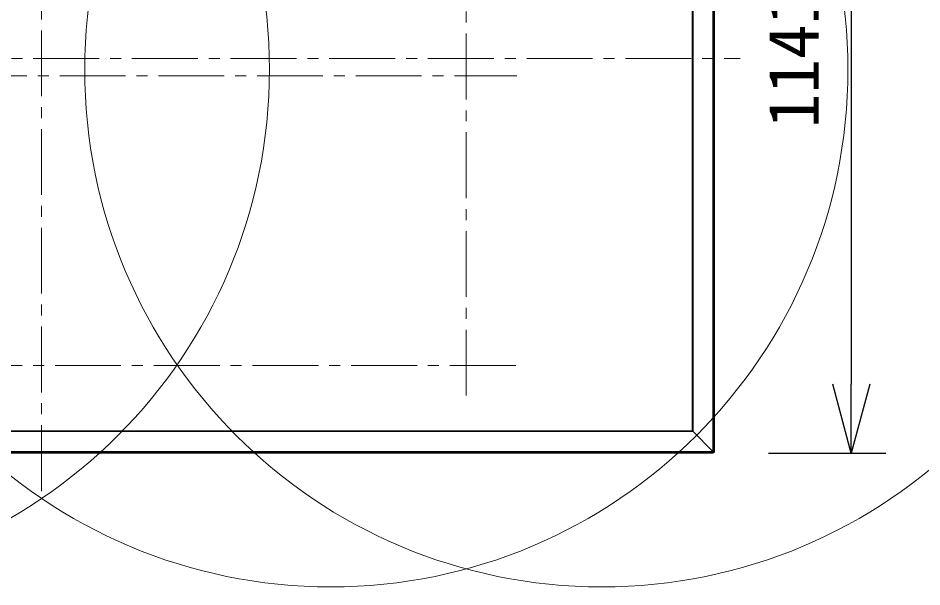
# Model space of a CAD drawing. Units: millimetres, scale not verified. Extents: x -62 to 63, y -56 to 57.
# Drawn here: x -17.18 to 15.54, y -5.1 to 15.48 of the extents above; entities that cross this region are included whole.
import ezdxf
from ezdxf.enums import TextEntityAlignment as Align

# ---------------------------------------------------------------- set-up
doc = ezdxf.new("R2010")
doc.units = ezdxf.units.MM
doc.header["$LTSCALE"] = 0.125
doc.linetypes.add('USER1', pattern=[28.575, 19.05, -3.175, 3.175, -3.175])
doc.layers.add('0-0_0', color=7, linetype='Continuous')
doc.layers.add('0-5_SUNPO', color=7, linetype='Continuous')
doc.layers.add('0-6_GAIKEI', color=7, linetype='Continuous', lineweight=18)
doc.styles.add('ＭＳ ゴシック', font='')
doc.styles.get('ＭＳ ゴシック').set_extended_font_data('MS Gothic')

# ---------------------------------------------------------------- blocks, each defined once
blk = doc.blocks.new('_Open30')
at = {"layer": '0-0_0'}
blk.add_line((0, 0), (-1, 0), dxfattribs=at)
blk.add_lwpolyline([(-1, 0.26795), (0, 0), (-1, -0.26795)], dxfattribs=at)
blk = doc.blocks.new('D5')
at = {"layer": '0-5_SUNPO'}
for p, q in [((203.4751, 215.7633), (207.7247, 215.7633)), ((206.4747, 213.2633), (206.4747, 189.7383)), ((203.4751, 187.2383), (207.7247, 187.2383))]:
    blk.add_line(p, q, dxfattribs=at)
at = {"layer": '0-5_SUNPO', "xscale": 2.5, "yscale": 2.5}
for p, rotation in [((206.4747, 215.7633), 90), ((206.4747, 187.2383), 270)]:
    blk.add_blockref('_Open30', p, dxfattribs=dict(at, rotation=rotation))
at = {"layer": '0-5_SUNPO', "style": 'ＭＳ ゴシック'}
blk.add_text('1141', height=1.833, rotation=90, dxfattribs=at).set_placement((205.8497, 199.0008), align=Align.BOTTOM_LEFT)

msp = doc.modelspace()

# ---------------------------------------------------------------- linework, layer by layer
at = {"layer": '0-6_GAIKEI', "color": 9, "linetype": 'USER1'}
for p, q in [((-16.3327, -1.6315), (-16.3327, 29.6818)), ((-0.9577, 1.8239), (-0.9577, 25.6498)), ((-41.6354, 14.0152), (8.9497, 14.0152)), ((-33.5333, 13.3902), (0.8679, 13.3902)), ((-33.6987, 2.9152), (1.0333, 2.9152))]:
    msp.add_line(p, q, dxfattribs=at)
at = {"layer": '0-6_GAIKEI', "color": 1}
for p, q in [((7.9871, -0.2036), (7.9871, 28.2119)), ((7.2527, 0.5188), (7.2527, 27.4895)), ((7.2173, 0.5542), (7.2173, 27.4542)), ((7.2246, 0.5468), (7.2246, 27.4615)), ((7.235, 0.5365), (7.235, 27.4718)), ((7.2527, 0.5188), (-39.918, 0.5188)), ((7.235, 0.5365), (-39.9004, 0.5365)), ((7.2246, 0.5468), (-39.89, 0.5468)), ((7.2173, 0.5542), (-39.8827, 0.5542)), ((7.9673, -0.2157), (-40.6327, -0.2157)), ((7.9673, -0.251), (-40.6327, -0.251)), ((7.9637, -0.198), (-40.6291, -0.198)), ((7.9801, -0.2107), (7.967, -0.2107)), ((7.9673, -0.2583), (7.9673, -0.2157)), ((7.9673, -0.246), (7.9798, -0.246)), ((7.9801, -0.2106), (7.9695, -0.193)), ((7.9695, -0.193), (7.9871, -0.2036)), ((7.9802, -0.2456), (7.9801, -0.2107)), ((7.9871, -0.2036), (8.022, -0.2037))]:
    msp.add_line(p, q, dxfattribs=at)
at = {"layer": '0-6_GAIKEI'}
for p, q in [((8.0298, -0.2052), (8.0298, 28.2136)), ((7.9673, -0.2583), (-40.6327, -0.2583)), ((7.9817, -0.2533), (7.9673, -0.2533)), ((7.9798, -0.246), (7.9802, -0.2456)), ((7.9801, -0.2107), (7.9801, -0.2106)), ((7.9926, -0.2456), (7.987, -0.2511)), ((7.9871, -0.2036), (7.9871, -0.2036)), ((8.022, -0.2037), (8.0225, -0.2033)), ((8.0298, -0.2052), (8.0298, -0.2052))]:
    msp.add_line(p, q, dxfattribs=at)
at = {"layer": '0-6_GAIKEI', "color": 1}
for points in [[(7.9614, -0.193), (7.9695, -0.193), (7.9695, 28.2013)], [(8.0225, -0.2033), (8.0225, 28.2116), (8.022, 28.2121)], [(7.2173, 0.5542), (7.2246, 0.5468), (7.235, 0.5365), (7.2527, 0.5188), (7.9527, -0.1812)], [(7.9673, -0.2157), (7.9673, -0.2153), (7.9673, -0.215), (7.9673, -0.2147), (7.9673, -0.2143), (7.9673, -0.214), (7.9672, -0.2136), (7.9672, -0.2133), (7.9672, -0.213), (7.9672, -0.2126), (7.9671, -0.2123), (7.9671, -0.212), (7.9671, -0.2116), (7.967, -0.2113), (7.967, -0.211), (7.967, -0.2106), (7.9669, -0.2103), (7.9669, -0.21)], [(7.9798, -0.246), (7.9799, -0.2462), (7.98, -0.2464), (7.9802, -0.2466), (7.9803, -0.2468), (7.9805, -0.2469), (7.9806, -0.2471), (7.9808, -0.2473), (7.9809, -0.2475), (7.981, -0.2477), (7.9812, -0.2478), (7.9814, -0.248), (7.9815, -0.2482), (7.9817, -0.2484), (7.9818, -0.2485), (7.982, -0.2487), (7.9821, -0.2489), (7.9823, -0.249), (7.9825, -0.2492), (7.9826, -0.2493), (7.9828, -0.2495), (7.983, -0.2497), (7.9831, -0.2498), (7.9833, -0.25), (7.9835, -0.2501), (7.9837, -0.2503), (7.9839, -0.2504), (7.984, -0.2505), (7.9842, -0.2507), (7.9844, -0.2508), (7.9846, -0.2509), (7.9848, -0.251), (7.985, -0.2511), (7.9853, -0.2512), (7.9855, -0.2513), (7.9857, -0.2514), (7.9859, -0.2514), (7.9862, -0.2514), (7.9864, -0.2514), (7.9866, -0.2514)], [(7.9805, -0.249), (7.9804, -0.2489), (7.9804, -0.2487), (7.9804, -0.2486), (7.9804, -0.2485), (7.9803, -0.2484), (7.9803, -0.2483), (7.9803, -0.2482), (7.9802, -0.2481), (7.9802, -0.2479), (7.9802, -0.2478), (7.9802, -0.2477), (7.9801, -0.2476), (7.9801, -0.2475), (7.9801, -0.2474), (7.9801, -0.2473), (7.98, -0.2472), (7.98, -0.247), (7.98, -0.2469), (7.9799, -0.2468), (7.9799, -0.2467), (7.9799, -0.2466), (7.9799, -0.2465), (7.9798, -0.2464), (7.9798, -0.2462), (7.9798, -0.2461), (7.9798, -0.246)], [(7.9838, -0.208), (7.9837, -0.2081), (7.9836, -0.2082), (7.9834, -0.2083), (7.9833, -0.2084), (7.9832, -0.2085), (7.9831, -0.2086), (7.983, -0.2087), (7.9828, -0.2088), (7.9827, -0.2089), (7.9826, -0.209), (7.9825, -0.2091), (7.9823, -0.2092), (7.9822, -0.2093), (7.9821, -0.2094), (7.982, -0.2095), (7.9818, -0.2096), (7.9817, -0.2097), (7.9816, -0.2098), (7.9814, -0.2099), (7.9813, -0.2099), (7.9812, -0.21), (7.981, -0.2101), (7.9809, -0.2102), (7.9808, -0.2103), (7.9806, -0.2103), (7.9805, -0.2104), (7.9803, -0.2105), (7.9802, -0.2106), (7.9801, -0.2106), (7.9801, -0.2106), (7.9801, -0.2106), (7.9801, -0.2106), (7.9801, -0.2106)], [(7.9802, -0.2456), (7.981, -0.2451), (7.9818, -0.2447), (7.9826, -0.2442), (7.9834, -0.2437), (7.9842, -0.2432), (7.985, -0.2427), (7.9857, -0.2422), (7.9865, -0.2417), (7.9873, -0.2412), (7.988, -0.2407), (7.9888, -0.2401), (7.9895, -0.2396), (7.9903, -0.2391), (7.991, -0.2385), (7.9917, -0.238), (7.9925, -0.2374), (7.9932, -0.2368), (7.9939, -0.2363), (7.9946, -0.2357), (7.9953, -0.2351), (7.996, -0.2345), (7.9967, -0.2339), (7.9974, -0.2333), (7.9981, -0.2327), (7.9988, -0.2321), (7.9995, -0.2315), (8.0002, -0.2309), (8.0009, -0.2302), (8.0015, -0.2296), (8.0022, -0.229), (8.0029, -0.2283), (8.0035, -0.2277), (8.0042, -0.227), (8.0048, -0.2264), (8.0055, -0.2257), (8.0061, -0.225), (8.0067, -0.2244), (8.0073, -0.2237), (8.008, -0.223)], [(7.9817, -0.2533), (7.9817, -0.2532), (7.9817, -0.2531), (7.9816, -0.253), (7.9816, -0.2529), (7.9816, -0.2528), (7.9815, -0.2527), (7.9815, -0.2526), (7.9815, -0.2524), (7.9814, -0.2523), (7.9814, -0.2522), (7.9813, -0.2521), (7.9813, -0.252), (7.9813, -0.2519), (7.9812, -0.2518), (7.9812, -0.2517), (7.9812, -0.2516), (7.9811, -0.2514), (7.9811, -0.2513), (7.9811, -0.2512), (7.981, -0.2511), (7.981, -0.251), (7.981, -0.2509), (7.981, -0.2508), (7.9809, -0.2507), (7.9809, -0.2505), (7.9809, -0.2504), (7.9808, -0.2503), (7.9808, -0.2502), (7.9808, -0.2501), (7.9807, -0.25), (7.9807, -0.2499), (7.9807, -0.2498), (7.9806, -0.2496), (7.9806, -0.2495), (7.9806, -0.2494), (7.9806, -0.2493), (7.9805, -0.2492), (7.9805, -0.2491), (7.9805, -0.249)], [(7.9871, -0.2036), (7.9871, -0.2036), (7.9871, -0.2036), (7.9871, -0.2036), (7.9871, -0.2037), (7.987, -0.2038), (7.987, -0.2039), (7.9869, -0.2039), (7.9869, -0.204), (7.9868, -0.2041), (7.9867, -0.2044), (7.9866, -0.2045), (7.9865, -0.2047), (7.9864, -0.2048), (7.9863, -0.2049), (7.9862, -0.2051), (7.9862, -0.2052), (7.9861, -0.2053), (7.986, -0.2055), (7.9859, -0.2056), (7.9858, -0.2057), (7.9857, -0.2059), (7.9856, -0.206), (7.9855, -0.2061), (7.9854, -0.2062), (7.9853, -0.2064), (7.9852, -0.2065), (7.9851, -0.2066), (7.985, -0.2067), (7.9849, -0.2068), (7.9848, -0.207), (7.9847, -0.2071), (7.9846, -0.2072), (7.9845, -0.2073), (7.9844, -0.2074), (7.9843, -0.2075), (7.9841, -0.2077), (7.984, -0.2078), (7.9839, -0.2079), (7.9838, -0.208)], [(7.9866, -0.2514), (7.9868, -0.2513), (7.987, -0.2511)], [(8.008, -0.223), (8.0086, -0.2223), (8.0092, -0.2217), (8.0098, -0.221), (8.0104, -0.2203), (8.011, -0.2196), (8.0116, -0.2189), (8.0122, -0.2181), (8.0128, -0.2174), (8.0133, -0.2167), (8.0139, -0.216), (8.0145, -0.2153), (8.015, -0.2145), (8.0156, -0.2138), (8.0161, -0.213), (8.0166, -0.2123), (8.0172, -0.2115), (8.0177, -0.2108), (8.0182, -0.21), (8.0187, -0.2092), (8.0192, -0.2085), (8.0197, -0.2077), (8.0202, -0.2069), (8.0207, -0.2061), (8.0211, -0.2053), (8.0216, -0.2045), (8.022, -0.2037)], [(8.0225, -0.2033), (8.0226, -0.2033), (8.0227, -0.2033), (8.0228, -0.2034), (8.023, -0.2034), (8.0231, -0.2034), (8.0232, -0.2034), (8.0233, -0.2035), (8.0234, -0.2035), (8.0235, -0.2035), (8.0236, -0.2035), (8.0238, -0.2036), (8.0239, -0.2036), (8.024, -0.2036), (8.0241, -0.2036), (8.0242, -0.2037), (8.0243, -0.2037), (8.0244, -0.2037), (8.0245, -0.2038), (8.0247, -0.2038), (8.0248, -0.2038), (8.0249, -0.2038), (8.025, -0.2039), (8.0251, -0.2039), (8.0252, -0.2039), (8.0253, -0.204), (8.0255, -0.204), (8.0256, -0.204), (8.0257, -0.204), (8.0258, -0.2041), (8.0259, -0.2041), (8.026, -0.2041), (8.0261, -0.2042), (8.0262, -0.2042), (8.0264, -0.2042), (8.0265, -0.2042), (8.0266, -0.2043), (8.0267, -0.2043), (8.0268, -0.2043), (8.0269, -0.2044)], [(8.0229, -0.2036), (8.0227, -0.2034), (8.0225, -0.2033)], [(8.0276, -0.2105), (8.0277, -0.2103), (8.0278, -0.2101), (8.0279, -0.2099), (8.0279, -0.2097), (8.0279, -0.2094), (8.0279, -0.2092), (8.0278, -0.209), (8.0277, -0.2088), (8.0276, -0.2086), (8.0275, -0.2083), (8.0274, -0.2081), (8.0273, -0.2079), (8.0271, -0.2077), (8.027, -0.2076), (8.0269, -0.2074), (8.0267, -0.2072), (8.0266, -0.207), (8.0264, -0.2068), (8.0263, -0.2067), (8.0261, -0.2065), (8.026, -0.2063), (8.0258, -0.2061), (8.0257, -0.206), (8.0255, -0.2058), (8.0253, -0.2056), (8.0252, -0.2055), (8.025, -0.2053), (8.0248, -0.2052), (8.0247, -0.205), (8.0245, -0.2049), (8.0243, -0.2047), (8.0241, -0.2046), (8.024, -0.2044), (8.0238, -0.2043), (8.0236, -0.2041), (8.0234, -0.204), (8.0232, -0.2038), (8.0231, -0.2037), (8.0229, -0.2036)], [(8.0269, -0.2044), (8.027, -0.2044), (8.0271, -0.2044), (8.0273, -0.2045), (8.0274, -0.2045), (8.0275, -0.2045), (8.0276, -0.2046), (8.0277, -0.2046), (8.0278, -0.2046), (8.0279, -0.2047), (8.028, -0.2047), (8.0282, -0.2047), (8.0283, -0.2048), (8.0284, -0.2048), (8.0285, -0.2048), (8.0286, -0.2049), (8.0287, -0.2049), (8.0288, -0.2049), (8.0289, -0.205), (8.029, -0.205), (8.0292, -0.205), (8.0293, -0.2051), (8.0294, -0.2051), (8.0295, -0.2051), (8.0296, -0.2052), (8.0297, -0.2052), (8.0298, -0.2052)]]:
    msp.add_lwpolyline(points, dxfattribs=at)
at = {"layer": '0-6_GAIKEI'}
msp.add_lwpolyline([(8.0276, -0.2105), (8.022, -0.2161), (7.9926, -0.2456)], dxfattribs=at)
for centre in [(-26.8038, 13.6211), (-5.8615, 13.6211), (3.9462, 13.6211)]:
    msp.add_circle(centre, 18.7191, dxfattribs=at)
at = {"layer": '0-6_GAIKEI', "color": 1}
for centre, radius, start, end in [((7.9173, -0.2165), 0.05, 21.79707, 44.99999), ((7.9173, -0.2165), 0.05, 7.54538, 21.79705), ((7.9817, -0.2458), 0.0075, 270, 315)]:
    msp.add_arc(centre, radius, start, end, dxfattribs=at)
at = {"layer": '0-6_GAIKEI'}
msp.add_arc((8.0223, -0.2052), 0.0075, 315, 0, dxfattribs=at)
at = {"layer": '0-6_GAIKEI', "color": 1}
for centre, start_param, end_param in [((7.9802, -0.2332), 5.2359878, 6.2831853), ((8.0097, -0.2037), 0, 1.0471976)]:
    msp.add_ellipse(centre, major_axis=(0.0124, -0.0124), ratio=0.57735, start_param=start_param, end_param=end_param, dxfattribs=at)
at = {"layer": '0-6_GAIKEI'}
for centre, major_axis, start_param, end_param in [((7.9817, -0.2458), (-0.0053, 0.0053), 2.3561424, 3.1415927), ((8.0223, -0.2052), (0.0053, -0.0053), 0, 0.7854502)]:
    msp.add_ellipse(centre, major_axis=major_axis, ratio=0.999896, start_param=start_param, end_param=end_param, dxfattribs=at)

# ---------------------------------------------------------------- block references
at = {"layer": '0-5_SUNPO'}
msp.add_blockref('D5', (-193.4976, -187.4967), dxfattribs=at)

doc.saveas('drawing.dxf')
